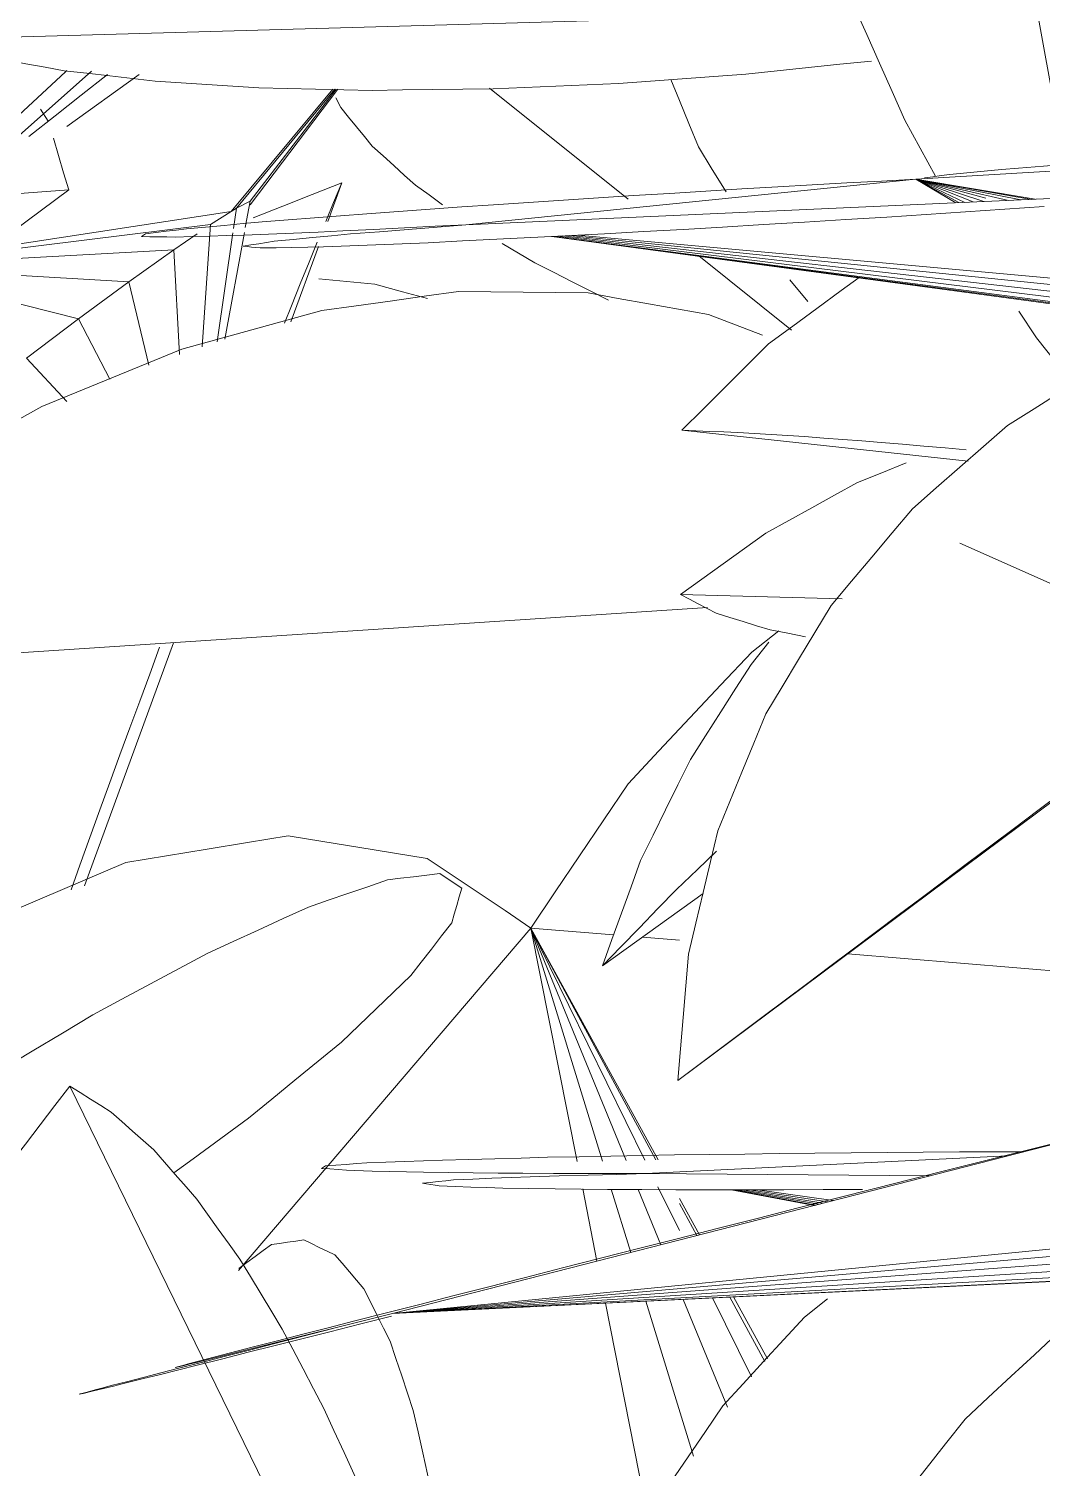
# Model space of a CAD drawing. Header units: metres. Extents: x 13.9 to 26.7, y -0.2 to 3.2.
# Drawn here: x 20.51745 to 20.5516, y 2.68431 to 2.73278 of the extents above; entities that cross this region are included whole.
import ezdxf

# ---------------------------------------------------------------- set-up
doc = ezdxf.new("R2010")
doc.units = ezdxf.units.M
doc.layers.add('Importações nas famílias', color=10, linetype='Continuous', lineweight=5)
doc.layers.add('Vegetação', color=7, linetype='Continuous', lineweight=5)

# ---------------------------------------------------------------- blocks, each defined once
blk = doc.blocks.new('Planta_pergolado_12200 - plantas pergolado_skp_Component_12-V3826-Corte 1')
at = {"layer": 'Importações nas famílias'}
for p, q in [((20.57145, 2.693998), (20.57211, 2.694713)), ((20.542188, 2.662287), (20.570339, 2.692794))]:
    blk.add_line(p, q, dxfattribs=at)
at = {"layer": 'Importações nas famílias', "flags": 128}
for points in [[(20.57211, 2.694713), (20.57104, 2.694735), (20.56997, 2.694758), (20.569035, 2.694777)], [(20.570056, 2.692565), (20.57057, 2.693102), (20.571083, 2.693639), (20.571596, 2.694176), (20.57211, 2.694713)], [(20.567832, 2.69022), (20.568388, 2.690806), (20.568944, 2.691393), (20.5695, 2.691979), (20.570056, 2.692565)], [(20.553882, 2.690041), (20.553001, 2.689446), (20.552119, 2.688852)], [(20.565462, 2.687702), (20.566054, 2.688332), (20.566647, 2.688961), (20.567239, 2.689591), (20.567832, 2.69022)], [(20.552119, 2.688852), (20.551341, 2.688129), (20.550562, 2.687406), (20.549784, 2.686684), (20.549005, 2.685961)], [(20.562971, 2.685041), (20.563594, 2.685706), (20.564217, 2.686372), (20.564839, 2.687037), (20.565462, 2.687702)], [(20.549005, 2.685961), (20.548347, 2.685128), (20.54769, 2.684294), (20.547033, 2.68346), (20.546375, 2.682627)], [(20.560389, 2.682264), (20.561035, 2.682959), (20.56168, 2.683653), (20.562326, 2.684347), (20.562971, 2.685041)], [(20.546375, 2.682627), (20.545854, 2.681702), (20.545334, 2.680777), (20.544813, 2.679851), (20.544292, 2.678926)], [(20.557743, 2.679405), (20.558404, 2.680119), (20.559066, 2.680834), (20.559727, 2.681549), (20.560389, 2.682264)], [(20.555063, 2.676493), (20.555733, 2.677221), (20.556403, 2.677949), (20.557073, 2.678677), (20.557743, 2.679405)], [(20.544292, 2.678926), (20.54392, 2.677931), (20.543548, 2.676937), (20.543176, 2.675942), (20.542804, 2.674947)], [(20.552378, 2.673561), (20.55305, 2.674294), (20.553721, 2.675027), (20.554392, 2.67576), (20.555063, 2.676493)], [(20.542804, 2.674947), (20.54259, 2.673905), (20.542376, 2.672864), (20.542161, 2.671823), (20.541947, 2.670782)], [(20.54972, 2.670643), (20.550384, 2.671372), (20.551049, 2.672102), (20.551714, 2.672832), (20.552378, 2.673561)], [(20.541947, 2.670782), (20.541895, 2.669718), (20.541843, 2.668655), (20.541791, 2.667592), (20.54174, 2.666528)], [(20.547116, 2.66777), (20.547767, 2.668488), (20.548418, 2.669206), (20.549069, 2.669924), (20.54972, 2.670643)], [(20.544596, 2.664974), (20.545226, 2.665673), (20.545856, 2.666372), (20.546486, 2.667071), (20.547116, 2.66777)], [(20.54174, 2.666528), (20.541852, 2.665468), (20.541964, 2.664407), (20.542076, 2.663347), (20.542188, 2.662287)], [(20.542188, 2.662287), (20.54279, 2.662958), (20.543392, 2.66363), (20.543994, 2.664302), (20.544596, 2.664974)]]:
    blk.add_lwpolyline(points, dxfattribs=at)
blk = doc.blocks.new('Planta_pergolado_12200 - plantas pergolado_skp_Component_12-V3827-Corte 1')
at = {"layer": 'Importações nas famílias'}
blk.add_line((20.544365, 2.69001), (20.543588, 2.68939), dxfattribs=at)
at = {"layer": 'Importações nas famílias', "flags": 128}
for points in [[(20.543588, 2.68939), (20.5429, 2.688643), (20.542213, 2.687896), (20.541525, 2.687149), (20.540838, 2.686402)], [(20.540838, 2.686402), (20.540256, 2.685547), (20.539674, 2.684691), (20.539093, 2.683835), (20.538511, 2.68298)]]:
    blk.add_lwpolyline(points, dxfattribs=at)
blk = doc.blocks.new('Planta_pergolado_12200 - plantas pergolado_skp_Component_17-V3828-Corte 1')
at = {"layer": 'Importações nas famílias'}
for p, q in [((20.556469, 2.696369), (20.529711, 2.689518)), ((20.529711, 2.689518), (20.56005, 2.692491)), ((20.557983, 2.691965), (20.529711, 2.689518)), ((20.556118, 2.691489), (20.529711, 2.689518)), ((20.529711, 2.689518), (20.554581, 2.691095)), ((20.529711, 2.689518), (20.553477, 2.690811)), ((20.552881, 2.690654), (20.529711, 2.689518)), ((20.552834, 2.690637), (20.529711, 2.689518))]:
    blk.add_line(p, q, dxfattribs=at)
at = {"layer": 'Importações nas famílias', "flags": 128}
for points in [[(20.553027, 2.695506), (20.551905, 2.695223), (20.550783, 2.69494), (20.54966, 2.694657), (20.548538, 2.694374)], [(20.548538, 2.694374), (20.547249, 2.694048), (20.545961, 2.693722), (20.544672, 2.693396), (20.543383, 2.69307)], [(20.543383, 2.69307), (20.542039, 2.692729), (20.540694, 2.692387), (20.53935, 2.692046), (20.538005, 2.691705)], [(20.538005, 2.691705), (20.536719, 2.691378), (20.535434, 2.69105), (20.534148, 2.690723), (20.532862, 2.690396)], [(20.532862, 2.690396), (20.531745, 2.690111), (20.530628, 2.689825), (20.529511, 2.68954), (20.528394, 2.689255)], [(20.528394, 2.689255), (20.527541, 2.689036), (20.526689, 2.688817), (20.525836, 2.688598), (20.524983, 2.688378)], [(20.525929, 2.688568), (20.526874, 2.688805), (20.52782, 2.689043), (20.528765, 2.68928), (20.529711, 2.689518)], [(20.526566, 2.688642), (20.527604, 2.688904), (20.528643, 2.689166), (20.529682, 2.689428)], [(20.523131, 2.687778), (20.523989, 2.687994), (20.524848, 2.68821), (20.525707, 2.688426), (20.526566, 2.688642)], [(20.523414, 2.687941), (20.524043, 2.688098), (20.524671, 2.688254), (20.5253, 2.688411), (20.525929, 2.688568)], [(20.527705, 2.689006), (20.526702, 2.68875), (20.525699, 2.688493)], [(20.525699, 2.688493), (20.52489, 2.688286), (20.524082, 2.688079), (20.523274, 2.687872), (20.522466, 2.687664)], [(20.524983, 2.688378), (20.524467, 2.688245), (20.523952, 2.688111), (20.523436, 2.687977), (20.52292, 2.687843)], [(20.522466, 2.687664), (20.521907, 2.68752), (20.521349, 2.687376), (20.52079, 2.687231), (20.520232, 2.687087)], [(20.52065, 2.687159), (20.52127, 2.687314), (20.52189, 2.687468), (20.52251, 2.687623), (20.523131, 2.687778)], [(20.522382, 2.687693), (20.52264, 2.687755), (20.522898, 2.687817), (20.523156, 2.687879), (20.523414, 2.687941)], [(20.52292, 2.687843), (20.522786, 2.687805), (20.522651, 2.687768), (20.522516, 2.68773), (20.522382, 2.687693)], [(20.519292, 2.686825), (20.519631, 2.686909), (20.519971, 2.686992), (20.52031, 2.687075), (20.52065, 2.687159)], [(20.520232, 2.687087), (20.519961, 2.687016), (20.51969, 2.686944), (20.51942, 2.686872), (20.519149, 2.686801)], [(20.519149, 2.686801), (20.519185, 2.686807), (20.51922, 2.686813), (20.519256, 2.686819), (20.519292, 2.686825)]]:
    blk.add_lwpolyline(points, dxfattribs=at)
blk = doc.blocks.new('Planta_pergolado_12200 - plantas pergolado_skp_Component_16-V3829-Corte 1')
for name in ['Planta_pergolado_12200 - plantas pergolado_skp_Component_17-V3828-Corte 1', 'Planta_pergolado_12200 - plantas pergolado_skp_Component_12-V3826-Corte 1', 'Planta_pergolado_12200 - plantas pergolado_skp_Component_12-V3827-Corte 1']:
    blk.add_blockref(name, (0, 0))
blk = doc.blocks.new('Planta_pergolado_12200 - plantas pergolado_skp_-V3878-Corte 1')
at = {"layer": 'Importações nas famílias'}
blk.add_line((20.57899, 2.702052), (20.548824, 2.715459), dxfattribs=at)
blk.add_blockref('Planta_pergolado_12200 - plantas pergolado_skp_Component_16-V3829-Corte 1', (0, 0))
blk = doc.blocks.new('Planta_pergolado_12200 - plantas pergolado_skp_Component_12-V1850-Corte 1')
at = {"layer": 'Importações nas famílias'}
for p, q in [((17.34722, 2.705577), (17.321864, 2.724482)), ((17.322555, 2.724018), (17.32187, 2.724527))]:
    blk.add_line(p, q, dxfattribs=at)
at = {"layer": 'Importações nas famílias', "flags": 128}
for points in [[(17.330681, 2.730703), (17.331547, 2.730329), (17.332523, 2.729906)], [(17.332523, 2.729906), (17.333422, 2.729338), (17.334322, 2.72877), (17.335221, 2.728202), (17.33612, 2.727634)], [(17.33612, 2.727634), (17.336921, 2.726934), (17.337722, 2.726235), (17.338522, 2.725535), (17.339323, 2.724836)], [(17.339323, 2.724836), (17.340007, 2.724021), (17.34069, 2.723206), (17.341374, 2.722391), (17.342058, 2.721576)], [(17.325606, 2.721748), (17.324843, 2.722315), (17.324081, 2.722883), (17.323318, 2.72345), (17.322555, 2.724018)], [(17.328737, 2.719415), (17.327954, 2.719998), (17.327171, 2.720581), (17.326389, 2.721165), (17.325606, 2.721748)], [(17.342058, 2.721576), (17.342608, 2.720665), (17.343158, 2.719754), (17.343709, 2.718842), (17.344259, 2.717931)], [(17.331911, 2.717047), (17.331118, 2.717639), (17.330324, 2.718231), (17.32953, 2.718823), (17.328737, 2.719415)], [(17.344259, 2.717931), (17.344663, 2.716945), (17.345068, 2.715959), (17.345472, 2.714974), (17.345876, 2.713988)], [(17.335095, 2.714668), (17.334299, 2.715263), (17.333503, 2.715857), (17.332707, 2.716452), (17.331911, 2.717047)], [(17.338252, 2.712306), (17.337463, 2.712896), (17.336674, 2.713487), (17.335884, 2.714077), (17.335095, 2.714668)], [(17.345876, 2.713988), (17.346125, 2.71295), (17.346374, 2.711912), (17.346622, 2.710875), (17.346871, 2.709837)], [(17.341348, 2.709986), (17.340574, 2.710566), (17.3398, 2.711146), (17.339026, 2.711726), (17.338252, 2.712306)], [(17.344349, 2.707735), (17.343598, 2.708298), (17.342848, 2.70886), (17.342098, 2.709423), (17.341348, 2.709986)], [(17.346871, 2.709837), (17.346958, 2.708772), (17.347045, 2.707707), (17.347132, 2.706642), (17.34722, 2.705577)], [(17.34722, 2.705577), (17.346502, 2.706117), (17.345784, 2.706656), (17.345066, 2.707195), (17.344349, 2.707735)]]:
    blk.add_lwpolyline(points, dxfattribs=at)
blk = doc.blocks.new('Planta_pergolado_12200 - plantas pergolado_skp_Component_12-V3888-Corte 1')
at = {"layer": 'Importações nas famílias'}
blk.add_line((20.417337, 2.81381), (20.426987, 2.812774), dxfattribs=at)
at = {"layer": 'Importações nas famílias', "flags": 128}
for points in [[(20.423319, 2.818957), (20.42271, 2.818511), (20.421895, 2.817912), (20.421079, 2.817314), (20.420264, 2.816715)], [(20.420264, 2.816715), (20.419532, 2.815989), (20.418801, 2.815262), (20.418069, 2.814536), (20.417337, 2.81381)], [(20.417337, 2.81381), (20.417811, 2.81379), (20.418284, 2.813771), (20.418758, 2.813751), (20.419231, 2.813732)], [(20.419231, 2.813732), (20.419793, 2.813698), (20.420355, 2.813664), (20.420917, 2.81363), (20.421478, 2.813596)], [(20.421478, 2.813596), (20.422122, 2.813547), (20.422766, 2.813499), (20.42341, 2.813451), (20.424054, 2.813402)], [(20.424054, 2.813402), (20.424772, 2.81334), (20.425491, 2.813278), (20.42621, 2.813216), (20.426928, 2.813153)]]:
    blk.add_lwpolyline(points, dxfattribs=at)
blk = doc.blocks.new('Planta_pergolado_12200 - plantas pergolado_skp_Component_17-V3913-Corte 1')
at = {"layer": 'Importações nas famílias'}
for p, q in [((20.547348, 2.727715), (20.56754, 2.728911)), ((20.547348, 2.727715), (20.53218, 2.726175)), ((20.559814, 2.727417), (20.53218, 2.726175)), ((20.547348, 2.727715), (20.54964, 2.72696)), ((20.547348, 2.727715), (20.5497, 2.727072)), ((20.547348, 2.727715), (20.550469, 2.726997)), ((20.547348, 2.727715), (20.55088, 2.727016)), ((20.547348, 2.727715), (20.551247, 2.727032)), ((20.547348, 2.727715), (20.551364, 2.727038)), ((20.54869, 2.726917), (20.547348, 2.727715)), ((20.547348, 2.727715), (20.548792, 2.726922)), ((20.547348, 2.727715), (20.548993, 2.726931)), ((20.547348, 2.727715), (20.549281, 2.726944)), ((20.555142, 2.723081), (20.535081, 2.725784)), ((20.555087, 2.723117), (20.535101, 2.725785)), ((20.535137, 2.725787), (20.555763, 2.723081)), ((20.535263, 2.725794), (20.556906, 2.723118)), ((20.558493, 2.723187), (20.535451, 2.725804)), ((20.560417, 2.723286), (20.535688, 2.725816)), ((20.53596, 2.725831), (20.562547, 2.723407))]:
    blk.add_line(p, q, dxfattribs=at)
at = {"layer": 'Importações nas famílias', "flags": 128}
for points in [[(20.550808, 2.728088), (20.551644, 2.728155), (20.552481, 2.728222), (20.553318, 2.728289), (20.554154, 2.728356)], [(20.547632, 2.727753), (20.547917, 2.727792), (20.548201, 2.727831), (20.548486, 2.727869)], [(20.548486, 2.727869), (20.549066, 2.727924), (20.549647, 2.727979), (20.550227, 2.728033), (20.550808, 2.728088)], [(20.537836, 2.72716), (20.539049, 2.727234), (20.540263, 2.727307), (20.541477, 2.727381), (20.542691, 2.727455)], [(20.542691, 2.727455), (20.543855, 2.72752), (20.545019, 2.727585), (20.546184, 2.72765), (20.547348, 2.727715)], [(20.52884, 2.726548), (20.529908, 2.726624), (20.530976, 2.726699), (20.532043, 2.726775), (20.533111, 2.726851)], [(20.533111, 2.726851), (20.534292, 2.726928), (20.535473, 2.727005), (20.536654, 2.727083), (20.537836, 2.72716)], [(20.525314, 2.726272), (20.526195, 2.726341), (20.527077, 2.72641), (20.527959, 2.726479), (20.52884, 2.726548)], [(20.546367, 2.726434), (20.544982, 2.726349), (20.543598, 2.726265), (20.542213, 2.72618), (20.540828, 2.726095)], [(20.55167, 2.726787), (20.550344, 2.726699), (20.549018, 2.726611), (20.547692, 2.726522), (20.546367, 2.726434)], [(20.521388, 2.725874), (20.521734, 2.725916), (20.52208, 2.725958), (20.522426, 2.726), (20.522772, 2.726042)], [(20.522772, 2.726042), (20.523407, 2.7261), (20.524043, 2.726157), (20.524678, 2.726215), (20.525314, 2.726272)], [(20.528041, 2.725968), (20.527205, 2.725933), (20.52637, 2.725897), (20.525535, 2.725862), (20.5247, 2.725827)], [(20.53218, 2.726175), (20.531145, 2.726124), (20.53011, 2.726072), (20.529075, 2.72602), (20.528041, 2.725968)], [(20.528298, 2.725867), (20.529268, 2.725944), (20.530239, 2.726021), (20.53121, 2.726098), (20.53218, 2.726175)], [(20.540828, 2.726095), (20.539503, 2.726021), (20.538178, 2.725948), (20.536852, 2.725874), (20.535527, 2.7258)], [(20.521256, 2.725778), (20.521289, 2.725802), (20.521322, 2.725826), (20.521355, 2.72585), (20.521388, 2.725874)], [(20.522386, 2.725762), (20.522104, 2.725766), (20.521821, 2.72577), (20.521539, 2.725774), (20.521256, 2.725778)], [(20.5247, 2.725827), (20.524122, 2.725811), (20.523543, 2.725795), (20.522965, 2.725779), (20.522386, 2.725762)], [(20.524678, 2.725459), (20.52494, 2.7255), (20.525201, 2.72554), (20.525463, 2.725581), (20.525724, 2.725621)], [(20.52525, 2.725395), (20.525107, 2.725411), (20.524964, 2.725427), (20.524821, 2.725443), (20.524678, 2.725459)], [(20.52739, 2.725434), (20.526855, 2.725424), (20.52632, 2.725415), (20.525785, 2.725405), (20.52525, 2.725395)], [(20.525724, 2.725621), (20.526367, 2.725683), (20.527011, 2.725744), (20.527654, 2.725805), (20.528298, 2.725867)], [(20.530917, 2.725573), (20.530035, 2.725538), (20.529153, 2.725504), (20.528272, 2.725469), (20.52739, 2.725434)], [(20.535527, 2.7258), (20.534375, 2.725743), (20.533222, 2.725687), (20.532069, 2.72563), (20.530917, 2.725573)]]:
    blk.add_lwpolyline(points, dxfattribs=at)
blk = doc.blocks.new('Planta_pergolado_12200 - plantas pergolado_skp_Component_16-V3914-Corte 1')
for name, p in [('Planta_pergolado_12200 - plantas pergolado_skp_Component_17-V3913-Corte 1', (0, 0)), ('Planta_pergolado_12200 - plantas pergolado_skp_Component_12-V3888-Corte 1', (0.122118, -0.094552))]:
    blk.add_blockref(name, p)
at = {"extrusion": (0, 0, -1), "zscale": -0.9999999999999997}
blk.add_blockref('Planta_pergolado_12200 - plantas pergolado_skp_Component_12-V1850-Corte 1', (-37.88655, -0.008219), dxfattribs=at)
blk = doc.blocks.new('Planta_pergolado_12200 - plantas pergolado_skp_Component_12-V3930-Corte 1')
at = {"layer": 'Importações nas famílias'}
for p, q in [((20.547853, 2.753185), (20.547047, 2.757637)), ((20.552409, 2.728015), (20.549122, 2.74617)), ((20.550815, 2.723263), (20.551407, 2.722371)), ((20.551407, 2.722371), (20.552062, 2.721547))]:
    blk.add_line(p, q, dxfattribs=at)
at = {"layer": 'Importações nas famílias', "flags": 128}
for points in [[(20.547047, 2.757637), (20.546615, 2.757226), (20.546184, 2.756816), (20.545752, 2.756405), (20.545321, 2.755995)], [(20.549132, 2.755702), (20.548611, 2.756186), (20.54809, 2.756669), (20.547568, 2.757153), (20.547047, 2.757637)], [(20.545321, 2.755995), (20.544987, 2.755455), (20.544654, 2.754915), (20.54432, 2.754376), (20.543987, 2.753836)], [(20.550991, 2.753428), (20.550526, 2.753997), (20.550062, 2.754565), (20.549597, 2.755133), (20.549132, 2.755702)], [(20.542608, 2.746502), (20.542605, 2.745661), (20.542603, 2.744821)], [(20.555011, 2.744847), (20.554745, 2.745628), (20.554479, 2.746409)], [(20.542603, 2.744821), (20.542715, 2.743916), (20.542827, 2.743012), (20.542939, 2.742108), (20.54305, 2.741204)], [(20.555783, 2.741506), (20.55559, 2.742341), (20.555397, 2.743176), (20.555204, 2.744012), (20.555011, 2.744847)], [(20.556253, 2.737983), (20.556136, 2.738864), (20.556018, 2.739744), (20.5559, 2.740625), (20.555783, 2.741506)], [(20.54305, 2.741204), (20.543274, 2.740258), (20.543497, 2.739311), (20.54372, 2.738365), (20.543943, 2.737418)], [(20.556418, 2.734319), (20.556377, 2.735235), (20.556336, 2.736151), (20.556295, 2.737067), (20.556253, 2.737983)], [(20.543943, 2.737418), (20.544273, 2.736451), (20.544602, 2.735485), (20.544931, 2.734518), (20.545261, 2.733551)], [(20.556274, 2.730554), (20.55631, 2.731496), (20.556346, 2.732437), (20.556382, 2.733378), (20.556418, 2.734319)], [(20.545261, 2.733551), (20.545689, 2.732587), (20.546116, 2.731623), (20.546544, 2.730659), (20.546972, 2.729695)], [(20.556049, 2.728643), (20.556162, 2.729598), (20.556274, 2.730554)], [(20.546972, 2.729695), (20.547488, 2.728756), (20.548005, 2.727816)]]:
    blk.add_lwpolyline(points, dxfattribs=at)
blk = doc.blocks.new('Planta_pergolado_12200 - plantas pergolado_skp_Component_16-V3932-Corte 1')
blk.add_blockref('Planta_pergolado_12200 - plantas pergolado_skp_Component_12-V3930-Corte 1', (0, 0))
blk = doc.blocks.new('Planta_pergolado_12200 - plantas pergolado_skp_-V3963-Corte 1')
for name in ['Planta_pergolado_12200 - plantas pergolado_skp_Component_16-V3932-Corte 1', 'Planta_pergolado_12200 - plantas pergolado_skp_Component_16-V3914-Corte 1']:
    blk.add_blockref(name, (0, 0))
blk = doc.blocks.new('Planta_pergolado_12200 - plantas pergolado_skp_Component_12-V1955-Corte 1')
at = {"layer": 'Importações nas famílias'}
for p, q in [((17.353575, 2.739), (17.348902, 2.735256)), ((17.358747, 2.738668), (17.358583, 2.738349)), ((17.346518, 2.733346), (17.343396, 2.730844))]:
    blk.add_line(p, q, dxfattribs=at)
at = {"layer": 'Importações nas famílias', "flags": 128}
for points in [[(17.358583, 2.738349), (17.358318, 2.738024), (17.358052, 2.737698), (17.357787, 2.737372), (17.357521, 2.737047)], [(17.357521, 2.737047), (17.357157, 2.736717), (17.356794, 2.736388), (17.35643, 2.736059), (17.356066, 2.73573)], [(17.356066, 2.73573), (17.355608, 2.735401), (17.355151, 2.735072)], [(17.353141, 2.733763), (17.352594, 2.733438), (17.352047, 2.733113)], [(17.352047, 2.733113), (17.351417, 2.732795), (17.350788, 2.732477), (17.350158, 2.732159), (17.349565, 2.73186)]]:
    blk.add_lwpolyline(points, dxfattribs=at)
blk = doc.blocks.new('Planta_pergolado_12200 - plantas pergolado_skp_Component_12-V3980-Corte 1')
at = {"layer": 'Importações nas famílias'}
for p, q in [((20.527526, 2.726286), (20.528003, 2.727589)), ((20.52629, 2.722913), (20.527217, 2.725443)), ((20.526898, 2.724918), (20.527174, 2.725586)), ((20.519334, 2.703917), (20.522332, 2.712103)), ((20.510354, 2.711316), (20.510059, 2.710671)), ((20.518879, 2.703781), (20.519177, 2.704617))]:
    blk.add_line(p, q, dxfattribs=at)
at = {"layer": 'Importações nas famílias', "flags": 128}
for points in [[(20.528003, 2.727589), (20.527007, 2.727198), (20.526011, 2.726806), (20.525015, 2.726414)], [(20.527462, 2.726282), (20.527726, 2.726922), (20.528003, 2.727589)], [(20.526073, 2.722868), (20.526308, 2.723452), (20.526603, 2.724185), (20.526898, 2.724918)], [(20.520522, 2.708325), (20.520858, 2.709232), (20.521193, 2.71014), (20.521528, 2.711047), (20.521864, 2.711955)], [(20.510059, 2.710671), (20.509774, 2.709654), (20.509489, 2.708638), (20.509204, 2.707621), (20.508919, 2.706604)], [(20.519177, 2.704617), (20.519513, 2.705544), (20.519849, 2.706471), (20.520186, 2.707398), (20.520522, 2.708325)], [(20.508919, 2.706604), (20.508796, 2.705556), (20.508699, 2.704736)]]:
    blk.add_lwpolyline(points, dxfattribs=at)
blk = doc.blocks.new('Planta_pergolado_12200 - plantas pergolado_skp_Component_12-V3981-Corte 1')
at = {"layer": 'Importações nas famílias'}
for p, q in [((20.506874, 2.714577), (20.506286, 2.713788)), ((20.508089, 2.705543), (20.508976, 2.706043))]:
    blk.add_line(p, q, dxfattribs=at)
at = {"layer": 'Importações nas famílias', "flags": 128}
for points in [[(20.529118, 2.724172), (20.528174, 2.724264), (20.527229, 2.724356)], [(20.530889, 2.723691), (20.530049, 2.723919), (20.529118, 2.724172)], [(20.506286, 2.713788), (20.505818, 2.712899), (20.50535, 2.71201), (20.504882, 2.711121), (20.504413, 2.710232)], [(20.507783, 2.706171), (20.508395, 2.706554), (20.509006, 2.706937)]]:
    blk.add_lwpolyline(points, dxfattribs=at)
blk = doc.blocks.new('Planta_pergolado_12200 - plantas pergolado_skp_Component_12-V3982-Corte 1')
at = {"layer": 'Importações nas famílias'}
for p, q in [((20.542514, 2.740311), (20.539966, 2.743828)), ((20.542644, 2.742709), (20.542103, 2.743011)), ((20.538711, 2.741087), (20.538553, 2.740351)), ((20.543098, 2.724318), (20.543704, 2.723597))]:
    blk.add_line(p, q, dxfattribs=at)
at = {"layer": 'Importações nas famílias', "flags": 128}
for points in [[(20.539966, 2.743828), (20.539652, 2.743142), (20.539381, 2.742549)], [(20.542103, 2.743011), (20.541569, 2.743215), (20.541035, 2.743419), (20.540501, 2.743624), (20.539966, 2.743828)], [(20.539338, 2.742457), (20.539025, 2.741772), (20.538711, 2.741087)], [(20.539091, 2.731071), (20.539379, 2.730364), (20.539698, 2.729582), (20.540017, 2.728801)], [(20.540017, 2.728801), (20.540484, 2.728041), (20.540952, 2.72728)]]:
    blk.add_lwpolyline(points, dxfattribs=at)
blk = doc.blocks.new('Planta_pergolado_12200 - plantas pergolado_skp_Component_17-V3983-Corte 1')
at = {"layer": 'Importações nas famílias'}
for p, q in [((20.518742, 2.729488), (20.521179, 2.731235)), ((20.5277, 2.730744), (20.524279, 2.726628)), ((20.524456, 2.72674), (20.527763, 2.730744)), ((20.527811, 2.730744), (20.524911, 2.726966)), ((20.524913, 2.726846), (20.527871, 2.730743)), ((20.524911, 2.726966), (20.524456, 2.72674)), ((20.524749, 2.72608), (20.524911, 2.726966)), ((20.524279, 2.726628), (20.516139, 2.72538)), ((20.524279, 2.726628), (20.523578, 2.726184)), ((20.524456, 2.72674), (20.524279, 2.726628)), ((20.524356, 2.726051), (20.524456, 2.72674)), ((20.523578, 2.726184), (20.515949, 2.725239)), ((20.523297, 2.722064), (20.523578, 2.726184)), ((20.523803, 2.722238), (20.524335, 2.72591)), ((20.524063, 2.722327), (20.52472, 2.725921)), ((20.52313, 2.725876), (20.522338, 2.725334)), ((20.522338, 2.725334), (20.515571, 2.724959)), ((20.522338, 2.725334), (20.520821, 2.72425)), ((20.522535, 2.721803), (20.522338, 2.725334)), ((20.520821, 2.72425), (20.51508, 2.724595)), ((20.519129, 2.723005), (20.514513, 2.724174)), ((20.520821, 2.72425), (20.519129, 2.723005)), ((20.521501, 2.721447), (20.520821, 2.72425)), ((20.519129, 2.723005), (20.517378, 2.721684)), ((20.520183, 2.720975), (20.519129, 2.723005)), ((20.518742, 2.720223), (20.517378, 2.721684))]:
    blk.add_line(p, q, dxfattribs=at)
at = {"layer": 'Importações nas famílias', "flags": 128}
blk.add_lwpolyline([(20.520111, 2.731241), (20.519225, 2.730545), (20.518338, 2.729849), (20.517452, 2.729153)], dxfattribs=at)
blk = doc.blocks.new('Planta_pergolado_12200 - plantas pergolado_skp_Component_16-V3984-Corte 1')
for name in ['Planta_pergolado_12200 - plantas pergolado_skp_Component_17-V3983-Corte 1', 'Planta_pergolado_12200 - plantas pergolado_skp_Component_12-V3982-Corte 1', 'Planta_pergolado_12200 - plantas pergolado_skp_Component_12-V3980-Corte 1', 'Planta_pergolado_12200 - plantas pergolado_skp_Component_12-V3981-Corte 1']:
    blk.add_blockref(name, (0, 0))
at = {"extrusion": (0, 0, -1), "zscale": -0.9999999999999993}
blk.add_blockref('Planta_pergolado_12200 - plantas pergolado_skp_Component_12-V1955-Corte 1', (-37.88655, -0.008219), dxfattribs=at)
blk = doc.blocks.new('Planta_pergolado_12200 - plantas pergolado_skp_Component_12-V3985-Corte 1')
at = {"layer": 'Importações nas famílias'}
for p, q in [((20.535359, 2.745352), (20.529959, 2.740562)), ((20.520847, 2.741733), (20.520063, 2.741246)), ((20.519571, 2.731348), (20.506719, 2.719949)), ((20.518691, 2.731328), (20.518742, 2.731375))]:
    blk.add_line(p, q, dxfattribs=at)
at = {"layer": 'Importações nas famílias', "flags": 128}
for points in [[(20.532745, 2.743668), (20.533247, 2.744071), (20.533749, 2.744473), (20.534251, 2.744876), (20.534753, 2.745278)], [(20.530389, 2.741704), (20.530978, 2.742195), (20.531567, 2.742686), (20.532156, 2.743177), (20.532745, 2.743668)], [(20.520063, 2.741246), (20.519341, 2.740676), (20.51862, 2.740106), (20.517898, 2.739536), (20.517176, 2.738966)], [(20.517176, 2.738966), (20.516526, 2.738319), (20.515876, 2.737672), (20.515225, 2.737026), (20.514575, 2.736379)], [(20.514575, 2.736379), (20.514003, 2.735663), (20.513431, 2.734946), (20.512859, 2.73423), (20.512287, 2.733514)], [(20.512287, 2.733514), (20.511799, 2.732736), (20.511312, 2.731958), (20.510825, 2.73118), (20.510337, 2.730403)], [(20.515542, 2.72841), (20.516329, 2.729139), (20.517116, 2.729869), (20.517903, 2.730599), (20.518691, 2.731328)], [(20.510337, 2.730403), (20.50994, 2.729572), (20.509543, 2.728741), (20.509146, 2.727911), (20.508749, 2.72708)], [(20.512449, 2.725495), (20.513222, 2.726224), (20.513995, 2.726952), (20.514768, 2.727681), (20.515542, 2.72841)], [(20.508749, 2.72708), (20.508446, 2.726206), (20.508144, 2.725331), (20.507841, 2.724457), (20.507538, 2.723583)], [(20.509485, 2.722653), (20.510226, 2.723363), (20.510967, 2.724074), (20.511708, 2.724784), (20.512449, 2.725495)], [(20.507538, 2.723583), (20.507334, 2.722674), (20.507129, 2.721766), (20.506924, 2.720858), (20.506719, 2.719949)], [(20.506719, 2.719949), (20.507411, 2.720625), (20.508102, 2.721301), (20.508794, 2.721977), (20.509485, 2.722653)]]:
    blk.add_lwpolyline(points, dxfattribs=at)
blk = doc.blocks.new('Planta_pergolado_12200 - plantas pergolado_skp_Component_12-V3986-Corte 1')
at = {"layer": 'Importações nas famílias'}
blk.add_line((20.545458, 2.733301), (20.51405, 2.73242), dxfattribs=at)
at = {"layer": 'Importações nas famílias', "flags": 128}
for points in [[(20.516073, 2.731837), (20.516717, 2.731719), (20.51736, 2.731601), (20.518004, 2.731483), (20.518648, 2.731365)], [(20.518648, 2.731365), (20.519415, 2.731277), (20.520182, 2.731189), (20.520948, 2.731101), (20.521715, 2.731013)], [(20.53733, 2.730936), (20.538401, 2.731015), (20.539471, 2.731094), (20.540541, 2.731172), (20.541612, 2.731251)], [(20.541612, 2.731251), (20.54267, 2.731361), (20.543729, 2.731471), (20.544788, 2.73158), (20.545846, 2.73169)], [(20.521715, 2.731013), (20.522587, 2.730958), (20.523459, 2.730902), (20.524331, 2.730847), (20.525203, 2.730791)], [(20.525203, 2.730791), (20.526159, 2.730769), (20.527116, 2.730747), (20.528072, 2.730725), (20.529029, 2.730703)], [(20.529029, 2.730703), (20.530047, 2.730715), (20.531066, 2.730727), (20.532084, 2.73074), (20.533103, 2.730752)], [(20.533103, 2.730752), (20.53416, 2.730798), (20.535217, 2.730844), (20.536274, 2.73089), (20.53733, 2.730936)]]:
    blk.add_lwpolyline(points, dxfattribs=at)
blk = doc.blocks.new('Planta_pergolado_12200 - plantas pergolado_skp_Component_16-V3989-Corte 1')
for name in ['Planta_pergolado_12200 - plantas pergolado_skp_Component_12-V3985-Corte 1', 'Planta_pergolado_12200 - plantas pergolado_skp_Component_12-V3986-Corte 1']:
    blk.add_blockref(name, (0, 0))
blk = doc.blocks.new('Planta_pergolado_12200 - plantas pergolado_skp_Component_12-V4039-Corte 1')
at = {"layer": 'Importações nas famílias'}
for p, q in [((20.518112, 2.729665), (20.517845, 2.730068)), ((20.513818, 2.723659), (20.518799, 2.727352)), ((20.507047, 2.725643), (20.507949, 2.725849)), ((20.504552, 2.725364), (20.503893, 2.724522))]:
    blk.add_line(p, q, dxfattribs=at)
at = {"layer": 'Importações nas famílias', "flags": 128}
for points in [[(20.510705, 2.730931), (20.510139, 2.730584), (20.509572, 2.730236)], [(20.509572, 2.730236), (20.50896, 2.72971), (20.508348, 2.729184), (20.507736, 2.728658), (20.507124, 2.728132)], [(20.518799, 2.727352), (20.518627, 2.72793), (20.518456, 2.728508), (20.518284, 2.729087)], [(20.507124, 2.728132), (20.506481, 2.72744), (20.505838, 2.726748), (20.505195, 2.726056), (20.504552, 2.725364)], [(20.514725, 2.72705), (20.51564, 2.727118), (20.516693, 2.727196), (20.517746, 2.727274), (20.518799, 2.727352)], [(20.503802, 2.724574), (20.504614, 2.724841), (20.505425, 2.725109), (20.506236, 2.725376), (20.507047, 2.725643)], [(20.500957, 2.723272), (20.501668, 2.723598), (20.50238, 2.723923), (20.503091, 2.724249), (20.503802, 2.724574)], [(20.498542, 2.721753), (20.499146, 2.722133), (20.499749, 2.722513), (20.500353, 2.722893), (20.500957, 2.723272)], [(20.496586, 2.720032), (20.497075, 2.720462), (20.497564, 2.720893), (20.498053, 2.721323), (20.498542, 2.721753)], [(20.495109, 2.71813), (20.495478, 2.718605), (20.495847, 2.719081), (20.496216, 2.719557), (20.496586, 2.720032)], [(20.494128, 2.716067), (20.494373, 2.716582), (20.494618, 2.717098), (20.494863, 2.717614), (20.495109, 2.71813)], [(20.493891, 2.714966), (20.494009, 2.715516), (20.494128, 2.716067)]]:
    blk.add_lwpolyline(points, dxfattribs=at)
blk = doc.blocks.new('Planta_pergolado_12200 - plantas pergolado_skp_Component_16-V4042-Corte 1')
blk.add_blockref('Planta_pergolado_12200 - plantas pergolado_skp_Component_12-V4039-Corte 1', (0, 0))
blk = doc.blocks.new('Planta_pergolado_12200 - plantas pergolado_skp_Component_17-V4044-Corte 1')
at = {"layer": 'Importações nas famílias'}
for p, q in [((20.542731, 2.712503), (20.541813, 2.71179)), ((20.534376, 2.702496), (20.524521, 2.690959)), ((20.535936, 2.694633), (20.534376, 2.702496)), ((20.534376, 2.702496), (20.537162, 2.702268)), ((20.536791, 2.694651), (20.534376, 2.702496)), ((20.537589, 2.694669), (20.534376, 2.702496)), ((20.538215, 2.694682), (20.534376, 2.702496)), ((20.538587, 2.694691), (20.534376, 2.702496)), ((20.538665, 2.694692), (20.534376, 2.702496)), ((20.538132, 2.702189), (20.539381, 2.702087)), ((20.545051, 2.701624), (20.567066, 2.699825)), ((20.536601, 2.691282), (20.536119, 2.693709)), ((20.537739, 2.691573), (20.537083, 2.693701)), ((20.538754, 2.691833), (20.537989, 2.693695)), ((20.539381, 2.692311), (20.538656, 2.693785)), ((20.540053, 2.692166), (20.539381, 2.693389)), ((20.539962, 2.692143), (20.539381, 2.69322)), ((20.541804, 2.68738), (20.540497, 2.69004)), ((20.542254, 2.687896), (20.541082, 2.690068)), ((20.542349, 2.687988), (20.541203, 2.690074)), ((20.539041, 2.678986), (20.536882, 2.689865)), ((20.539852, 2.684707), (20.538244, 2.689931)), ((20.540999, 2.686364), (20.53951, 2.689992))]:
    blk.add_line(p, q, dxfattribs=at)
at = {"layer": 'Importações nas famílias', "flags": 128}
for points in [[(20.541813, 2.71179), (20.540772, 2.710682), (20.53973, 2.709573), (20.538688, 2.708464), (20.537646, 2.707355)], [(20.537646, 2.707355), (20.536828, 2.70614), (20.536011, 2.704925), (20.535193, 2.703711), (20.534376, 2.702496)], [(20.526197, 2.705598), (20.524829, 2.705374), (20.523461, 2.705151), (20.522093, 2.704927), (20.520724, 2.704703)], [(20.530881, 2.704841), (20.52971, 2.705031), (20.528539, 2.70522), (20.527368, 2.705409), (20.526197, 2.705598)], [(20.520724, 2.704703), (20.519276, 2.704085), (20.517827, 2.703467), (20.516378, 2.702849), (20.51493, 2.702231)], [(20.534376, 2.702496), (20.533502, 2.703082), (20.532628, 2.703669), (20.531755, 2.704255), (20.530881, 2.704841)]]:
    blk.add_lwpolyline(points, dxfattribs=at)
blk = doc.blocks.new('Planta_pergolado_12200 - plantas pergolado_skp_Component_16-V4045-Corte 1')
blk.add_blockref('Planta_pergolado_12200 - plantas pergolado_skp_Component_17-V4044-Corte 1', (0, 0))
blk = doc.blocks.new('Planta_pergolado_12200 - plantas pergolado_skp_-V4050-Corte 1')
for name in ['Planta_pergolado_12200 - plantas pergolado_skp_Component_16-V4042-Corte 1', 'Planta_pergolado_12200 - plantas pergolado_skp_Component_16-V4045-Corte 1']:
    blk.add_blockref(name, (0, 0))
blk = doc.blocks.new('Planta_pergolado_12200 - plantas pergolado_skp_-V4051-Corte 1')
for name in ['Planta_pergolado_12200 - plantas pergolado_skp_-V4050-Corte 1', 'Planta_pergolado_12200 - plantas pergolado_skp_Component_16-V3984-Corte 1', 'Planta_pergolado_12200 - plantas pergolado_skp_Component_16-V3989-Corte 1']:
    blk.add_blockref(name, (0, 0))
blk = doc.blocks.new('Planta_pergolado_12200 - plantas pergolado_skp_-V4052-Corte 1')
for name in ['Planta_pergolado_12200 - plantas pergolado_skp_-V3963-Corte 1', 'Planta_pergolado_12200 - plantas pergolado_skp_-V4051-Corte 1', 'Planta_pergolado_12200 - plantas pergolado_skp_-V3878-Corte 1']:
    blk.add_blockref(name, (0, 0))
blk = doc.blocks.new('Planta_pergolado_12200 - plantas pergolado_skp_Component_17-V4172-Corte 1')
at = {"layer": 'Importações nas famílias'}
for p, q in [((20.550429, 2.694823), (20.538247, 2.694228)), ((20.547828, 2.694157), (20.538247, 2.694228)), ((20.543926, 2.693157), (20.541123, 2.693686)), ((20.543942, 2.693162), (20.541143, 2.693686)), ((20.541179, 2.693686), (20.543972, 2.693169)), ((20.541306, 2.693686), (20.544074, 2.693195)), ((20.544215, 2.693231), (20.541494, 2.693686)), ((20.54438, 2.693274), (20.541731, 2.693686)), ((20.542004, 2.693686), (20.544554, 2.693318))]:
    blk.add_line(p, q, dxfattribs=at)
at = {"layer": 'Importações nas famílias', "flags": 128}
for points in [[(20.539212, 2.694854), (20.540395, 2.694869), (20.541579, 2.694884), (20.542762, 2.6949), (20.543946, 2.694915)], [(20.543946, 2.694915), (20.545162, 2.694925), (20.546378, 2.694935), (20.547594, 2.694945), (20.548811, 2.694955)], [(20.548811, 2.694955), (20.549976, 2.694959), (20.550977, 2.694963)], [(20.527317, 2.694403), (20.527351, 2.694425), (20.527385, 2.694447), (20.52742, 2.694469), (20.527454, 2.694491)], [(20.528445, 2.694328), (20.528163, 2.694347), (20.527881, 2.694365), (20.527599, 2.694384), (20.527317, 2.694403)], [(20.527454, 2.694491), (20.527801, 2.694515), (20.528149, 2.694539), (20.528497, 2.694563), (20.528844, 2.694587)], [(20.528844, 2.694587), (20.529482, 2.694611), (20.53012, 2.694635), (20.530757, 2.69466), (20.531395, 2.694684)], [(20.531395, 2.694684), (20.532279, 2.694706), (20.533163, 2.694729), (20.534047, 2.694752), (20.534931, 2.694775)], [(20.534931, 2.694775), (20.536001, 2.694794), (20.537071, 2.694814), (20.538142, 2.694834), (20.539212, 2.694854)], [(20.530759, 2.694271), (20.53018, 2.694286), (20.529602, 2.6943), (20.529023, 2.694314), (20.528445, 2.694328)], [(20.530718, 2.693905), (20.530981, 2.693932), (20.531244, 2.693959), (20.531507, 2.693986), (20.53177, 2.694012)], [(20.531285, 2.693811), (20.531143, 2.693835), (20.531001, 2.693858), (20.53086, 2.693882), (20.530718, 2.693905)], [(20.534102, 2.694237), (20.533266, 2.694246), (20.53243, 2.694254), (20.531595, 2.694263), (20.530759, 2.694271)], [(20.53177, 2.694012), (20.532416, 2.69404), (20.533062, 2.694068), (20.533708, 2.694095), (20.534354, 2.694123)], [(20.538247, 2.694228), (20.537211, 2.69423), (20.536174, 2.694233), (20.535138, 2.694235), (20.534102, 2.694237)], [(20.534354, 2.694123), (20.535327, 2.694149), (20.5363, 2.694175), (20.537273, 2.694202), (20.538247, 2.694228)], [(20.533425, 2.693738), (20.53289, 2.693757), (20.532355, 2.693775), (20.53182, 2.693793), (20.531285, 2.693811)], [(20.536953, 2.693693), (20.536071, 2.693704), (20.535189, 2.693715), (20.534307, 2.693727), (20.533425, 2.693738)], [(20.54157, 2.693678), (20.540416, 2.693681), (20.539262, 2.693685), (20.538107, 2.693689), (20.536953, 2.693693)], [(20.545552, 2.693691), (20.544224, 2.693687), (20.542897, 2.693682), (20.54157, 2.693678)]]:
    blk.add_lwpolyline(points, dxfattribs=at)
blk = doc.blocks.new('Planta_pergolado_12200 - plantas pergolado_skp_Component_16-V4173-Corte 1')
blk.add_blockref('Planta_pergolado_12200 - plantas pergolado_skp_Component_17-V4172-Corte 1', (0, 0))
blk = doc.blocks.new('Planta_pergolado_12200 - plantas pergolado_skp_-V4199-Corte 1')
blk.add_blockref('Planta_pergolado_12200 - plantas pergolado_skp_Component_16-V4173-Corte 1', (0, 0))
blk = doc.blocks.new('Planta_pergolado_12200 - plantas pergolado_skp_Component_12-V4335-Corte 1')
at = {"layer": 'Importações nas famílias'}
for p, q in [((20.542389, 2.712117), (20.541792, 2.711374)), ((20.540176, 2.703659), (20.536782, 2.701218))]:
    blk.add_line(p, q, dxfattribs=at)
at = {"layer": 'Importações nas famílias', "flags": 128}
for points in [[(20.541792, 2.711374), (20.54128, 2.710574), (20.540769, 2.709773), (20.540258, 2.708973), (20.539747, 2.708173)], [(20.539747, 2.708173), (20.539328, 2.707323), (20.538909, 2.706474), (20.53849, 2.705624), (20.538071, 2.704775)], [(20.539277, 2.703795), (20.539982, 2.704468), (20.540624, 2.705082)], [(20.538071, 2.704775), (20.537748, 2.703886), (20.537426, 2.702997), (20.537104, 2.702108), (20.536782, 2.701218)], [(20.536782, 2.701218), (20.537406, 2.701862), (20.53803, 2.702506), (20.538653, 2.703151), (20.539277, 2.703795)]]:
    blk.add_lwpolyline(points, dxfattribs=at)
blk = doc.blocks.new('Planta_pergolado_12200 - plantas pergolado_skp_Component_12-V2482-Corte 1')
at = {"layer": 'Importações nas famílias'}
for p, q in [((17.341693, 2.721804), (17.347138, 2.721943)), ((17.320719, 2.721268), (17.325994, 2.721403)), ((17.328607, 2.719455), (17.327739, 2.719446))]:
    blk.add_line(p, q, dxfattribs=at)
at = {"layer": 'Importações nas famílias', "flags": 128}
for points in [[(17.339536, 2.726379), (17.340352, 2.726048), (17.341168, 2.725716)], [(17.341168, 2.725716), (17.341941, 2.72529), (17.342713, 2.724863), (17.343486, 2.724437), (17.344258, 2.72401)], [(17.344258, 2.72401), (17.344978, 2.723493), (17.345698, 2.722977), (17.346418, 2.72246), (17.347138, 2.721943)], [(17.347138, 2.721943), (17.346837, 2.721786), (17.346536, 2.721628), (17.346234, 2.721471), (17.345933, 2.721314)], [(17.345933, 2.721314), (17.345478, 2.721174), (17.345024, 2.721035), (17.344569, 2.720896), (17.344114, 2.720757)], [(17.344114, 2.720757), (17.343517, 2.720639), (17.342919, 2.720522)], [(17.323549, 2.719522), (17.322479, 2.71957), (17.321409, 2.719617), (17.320339, 2.719665)], [(17.327739, 2.719446), (17.326691, 2.719465), (17.325644, 2.719484), (17.324596, 2.719503), (17.323549, 2.719522)]]:
    blk.add_lwpolyline(points, dxfattribs=at)
blk = doc.blocks.new('Planta_pergolado_12200 - plantas pergolado_skp_Component_12-V2475-Corte 1')
at = {"layer": 'Importações nas famílias', "flags": 128}
for points in [[(17.682308, 2.701792), (17.682569, 2.701917), (17.68283, 2.702042), (17.683092, 2.702167), (17.683353, 2.702292)], [(17.683353, 2.702292), (17.683625, 2.702253), (17.683897, 2.702214), (17.684169, 2.702175), (17.684441, 2.702136)], [(17.684441, 2.702136), (17.684718, 2.701933), (17.684994, 2.701731), (17.685271, 2.701529), (17.685547, 2.701327)], [(17.681329, 2.700647), (17.681574, 2.700933), (17.681818, 2.701219), (17.682063, 2.701506), (17.682308, 2.701792)], [(17.680442, 2.698885), (17.680664, 2.699326), (17.680886, 2.699766), (17.681107, 2.700207), (17.681329, 2.700647)], [(17.679665, 2.696547), (17.679859, 2.697132), (17.680053, 2.697716), (17.680248, 2.698301), (17.680442, 2.698885)], [(17.679018, 2.693688), (17.67918, 2.694403), (17.679342, 2.695118), (17.679503, 2.695833), (17.679665, 2.696547)], [(17.678515, 2.690374), (17.678641, 2.691203), (17.678767, 2.692031), (17.678892, 2.69286), (17.679018, 2.693688)], [(17.678169, 2.686684), (17.678256, 2.687607), (17.678342, 2.688529), (17.678429, 2.689452), (17.678515, 2.690374)], [(17.678078, 2.684694), (17.678124, 2.685689), (17.678169, 2.686684)]]:
    blk.add_lwpolyline(points, dxfattribs=at)
blk = doc.blocks.new('Planta_pergolado_12200 - plantas pergolado_skp_Component_12-V2485-Corte 1')
at = {"layer": 'Importações nas famílias'}
for p, q in [((17.355264, 2.679941), (17.367715, 2.705394)), ((17.366102, 2.681781), (17.365447, 2.681204))]:
    blk.add_line(p, q, dxfattribs=at)
at = {"layer": 'Importações nas famílias', "flags": 128}
for points in [[(17.366316, 2.704516), (17.366665, 2.704735), (17.367015, 2.704955), (17.367365, 2.705174), (17.367715, 2.705394)], [(17.367715, 2.705394), (17.368214, 2.704741), (17.368712, 2.704088), (17.369211, 2.703435), (17.369709, 2.702782)], [(17.364883, 2.703242), (17.365241, 2.703561), (17.365599, 2.703879), (17.365957, 2.704197), (17.366316, 2.704516)], [(17.363435, 2.701586), (17.363797, 2.702), (17.364159, 2.702414), (17.364521, 2.702828), (17.364883, 2.703242)], [(17.369709, 2.702782), (17.370058, 2.70207), (17.370406, 2.701357), (17.370755, 2.700645), (17.371104, 2.699933)], [(17.361985, 2.699567), (17.362348, 2.700072), (17.36271, 2.700577), (17.363072, 2.701081), (17.363435, 2.701586)], [(17.371104, 2.699933), (17.371294, 2.699178), (17.371485, 2.698423), (17.371675, 2.697668)], [(17.360552, 2.697207), (17.36091, 2.697797), (17.361269, 2.698387), (17.361627, 2.698977), (17.361985, 2.699567)], [(17.35915, 2.694532), (17.3595, 2.695201), (17.359851, 2.695869), (17.360201, 2.696538), (17.360552, 2.697207)], [(17.371922, 2.695353), (17.37195, 2.694573), (17.371978, 2.693793)], [(17.357795, 2.691572), (17.358134, 2.692312), (17.358473, 2.693052), (17.358811, 2.693792), (17.35915, 2.694532)], [(17.371978, 2.693793), (17.371843, 2.693007), (17.371708, 2.69222), (17.371573, 2.691434), (17.371438, 2.690647)], [(17.356503, 2.688359), (17.356826, 2.689163), (17.357149, 2.689966), (17.357472, 2.690769), (17.357795, 2.691572)], [(17.371438, 2.690647), (17.371143, 2.689873), (17.370848, 2.689098), (17.370553, 2.688323), (17.370257, 2.687549)], [(17.355286, 2.684931), (17.35559, 2.685788), (17.355894, 2.686645), (17.356198, 2.687502), (17.356503, 2.688359)], [(17.370257, 2.687549), (17.369809, 2.686804), (17.369361, 2.686059), (17.368913, 2.685315), (17.368465, 2.68457)], [(17.35416, 2.681323), (17.354442, 2.682225), (17.354723, 2.683127), (17.355005, 2.684029), (17.355286, 2.684931)], [(17.368465, 2.68457), (17.367874, 2.683873), (17.367283, 2.683176), (17.366692, 2.682478), (17.366102, 2.681781)], [(17.353649, 2.679451), (17.353905, 2.680387), (17.35416, 2.681323)]]:
    blk.add_lwpolyline(points, dxfattribs=at)
blk = doc.blocks.new('Planta_pergolado_12200 - plantas pergolado_skp_Component_17-V4337-Corte 1')
at = {"layer": 'Importações nas famílias', "flags": 128}
for points in [[(20.52954, 2.704115), (20.528874, 2.703886), (20.528208, 2.703658), (20.527542, 2.703429), (20.526876, 2.703201)], [(20.531302, 2.704333), (20.530862, 2.704279), (20.530421, 2.704224), (20.529981, 2.70417), (20.52954, 2.704115)], [(20.532042, 2.70384), (20.531857, 2.703964), (20.531672, 2.704087), (20.531487, 2.70421), (20.531302, 2.704333)], [(20.53171, 2.70267), (20.531793, 2.702963), (20.531876, 2.703255), (20.531959, 2.703548), (20.532042, 2.70384)], [(20.526876, 2.703201), (20.52603, 2.702814), (20.525184, 2.702427), (20.524338, 2.70204), (20.523492, 2.701653)], [(20.530328, 2.700903), (20.530673, 2.701345), (20.531019, 2.701786), (20.531365, 2.702228), (20.53171, 2.70267)], [(20.523492, 2.701653), (20.522524, 2.701134), (20.521555, 2.700615), (20.520587, 2.700096), (20.519618, 2.699577)], [(20.52799, 2.698658), (20.528575, 2.699219), (20.529159, 2.69978), (20.529744, 2.700341), (20.530328, 2.700903)], [(20.519618, 2.699577), (20.518593, 2.698961), (20.517569, 2.698345), (20.516544, 2.697729), (20.515519, 2.697114)], [(20.524857, 2.696089), (20.52564, 2.696731), (20.526424, 2.697373), (20.527207, 2.698016), (20.52799, 2.698658)], [(20.522339, 2.694248), (20.522998, 2.69473), (20.523927, 2.695409), (20.524857, 2.696089)]]:
    blk.add_lwpolyline(points, dxfattribs=at)
blk = doc.blocks.new('Planta_pergolado_12200 - plantas pergolado_skp_Component_16-V4338-Corte 1')
at = {"extrusion": (0, 0, -1)}
for name, p, zscale in [('Planta_pergolado_12200 - plantas pergolado_skp_Component_12-V2482-Corte 1', (-37.88655, -0.008219), -0.9999999999999993), ('Planta_pergolado_12200 - plantas pergolado_skp_Component_12-V2485-Corte 1', (-37.88655, -0.008219), -0.9999999999999992), ('Planta_pergolado_12200 - plantas pergolado_skp_Component_12-V2475-Corte 1', (-38.210074, -0.010298), -0.9999999999999993)]:
    blk.add_blockref(name, p, dxfattribs=dict(at, zscale=zscale))
for name in ['Planta_pergolado_12200 - plantas pergolado_skp_Component_12-V4335-Corte 1', 'Planta_pergolado_12200 - plantas pergolado_skp_Component_17-V4337-Corte 1']:
    blk.add_blockref(name, (0, 0))
blk = doc.blocks.new('Planta_pergolado_12200 - plantas pergolado_skp_Component_12-V2558-Corte 1')
at = {"layer": 'Importações nas famílias'}
blk.add_line((17.346222, 2.721505), (17.381742, 2.71917), dxfattribs=at)
at = {"layer": 'Importações nas famílias', "flags": 128}
for points in [[(17.350243, 2.732099), (17.349231, 2.731918), (17.348218, 2.731736), (17.347205, 2.731555), (17.346192, 2.731374)], [(17.35462, 2.732144), (17.353526, 2.732133), (17.352432, 2.732122), (17.351337, 2.73211), (17.350243, 2.732099)], [(17.359219, 2.731509), (17.358069, 2.731668), (17.356919, 2.731827), (17.35577, 2.731986), (17.35462, 2.732144)], [(17.346192, 2.731374), (17.345285, 2.731027), (17.344377, 2.73068)], [(17.363933, 2.730208), (17.362755, 2.730533), (17.361576, 2.730858), (17.360398, 2.731184), (17.359219, 2.731509)], [(17.368652, 2.728271), (17.367472, 2.728755), (17.366293, 2.729239), (17.365113, 2.729723), (17.363933, 2.730208)], [(17.373264, 2.725744), (17.372111, 2.726376), (17.370958, 2.727007), (17.369805, 2.727639), (17.368652, 2.728271)]]:
    blk.add_lwpolyline(points, dxfattribs=at)
blk = doc.blocks.new('Planta_pergolado_12200 - plantas pergolado_skp_Component_16-V4390-Corte 1')
at = {"extrusion": (0, 0, -1), "zscale": -0.9999999999999998}
blk.add_blockref('Planta_pergolado_12200 - plantas pergolado_skp_Component_12-V2558-Corte 1', (-37.88655, -0.008219), dxfattribs=at)
blk = doc.blocks.new('Planta_pergolado_12200 - plantas pergolado_skp_-V4404-Corte 1')
blk.add_blockref('Planta_pergolado_12200 - plantas pergolado_skp_Component_16-V4390-Corte 1', (0, 0))
blk = doc.blocks.new('Planta_pergolado_12200 - plantas pergolado_skp_-V4405-Corte 1')
for name in ['Planta_pergolado_12200 - plantas pergolado_skp_-V4404-Corte 1', 'Planta_pergolado_12200 - plantas pergolado_skp_Component_16-V4338-Corte 1']:
    blk.add_blockref(name, (0, 0))
blk = doc.blocks.new('Planta_pergolado_12200 - plantas pergolado_skp_-V4406-Corte 1')
for name in ['Planta_pergolado_12200 - plantas pergolado_skp_-V4405-Corte 1', 'Planta_pergolado_12200 - plantas pergolado_skp_-V4199-Corte 1']:
    blk.add_blockref(name, (0, 0))
blk = doc.blocks.new('Planta_pergolado_12200 - Planta_pergolado_12200-3075656-Corte 1')
for name in ['Planta_pergolado_12200 - plantas pergolado_skp_-V4052-Corte 1', 'Planta_pergolado_12200 - plantas pergolado_skp_-V4406-Corte 1']:
    blk.add_blockref(name, (0, 0))

msp = doc.modelspace()

# ---------------------------------------------------------------- block references
at = {"layer": 'Vegetação', "color": 10}
msp.add_blockref('Planta_pergolado_12200 - Planta_pergolado_12200-3075656-Corte 1', (0, 0), dxfattribs=at)

doc.saveas('drawing.dxf')
